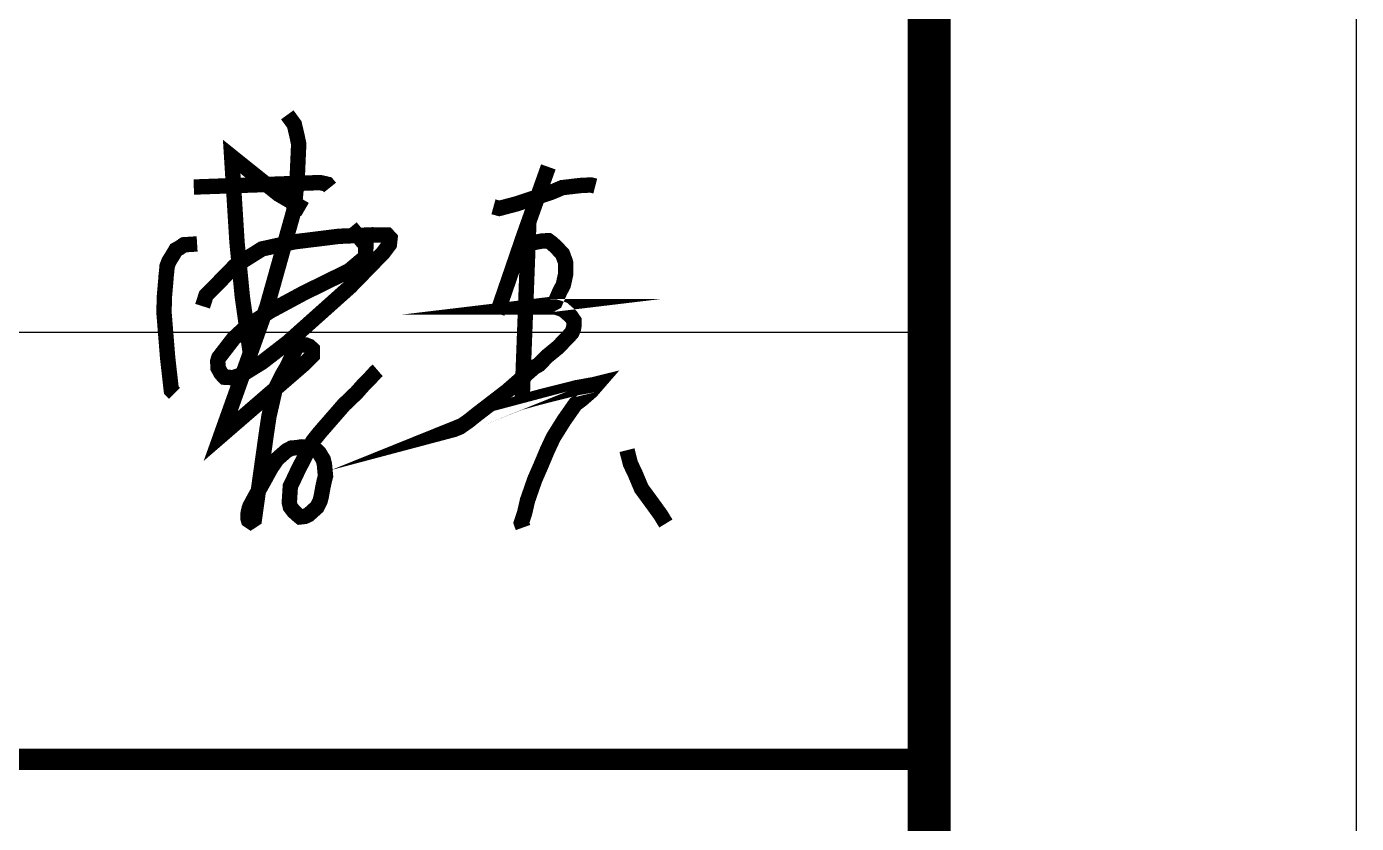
# Model space of a CAD drawing. Extents: x 2025205 to 2402328, y -557483 to 329036.
# Drawn here: x 2284459 to 2289127, y 77379 to 80177 of the extents above; entities that cross this region are included whole.
import ezdxf

# ---------------------------------------------------------------- set-up
doc = ezdxf.new("R2010")
doc.units = 0
doc.header["$LTSCALE"] = 1500
doc.header["$MEASUREMENT"] = 0
doc.layers.add('PUB_TITLE', color=4, linetype='Continuous')

msp = doc.modelspace()

# ---------------------------------------------------------------- linework, layer by layer
at = {"const_width": 54}
for points in [[(2285373.8, 79867), (2285398.5, 79833.1), (2285408.6, 79790), (2285413.9, 79764.4), (2285408.6, 79644.6), (2285397, 79530.3), (2285302.8, 79194.6), (2285140.1, 78738.9), (2285434.8, 78993.9), (2285461.1, 79020.5), (2285461.1, 79033.1), (2285461.1, 79044.8), (2285451.2, 79053.8), (2285439.5, 79058.3), (2285428.7, 79058.3), (2285418.8, 79058.3), (2285406.2, 79052), (2285393.6, 79025), (2285371.3, 78978.8), (2285358.4, 78957.2), (2285344.7, 78930.8), (2285331.2, 78902.3), (2285327.6, 78888.1), (2285309.3, 78807.6), (2285300.3, 78747.4), (2285258.2, 78446.9), (2285245.1, 78438.3), (2285237.6, 78443.4), (2285236.1, 78448.4), (2285235.6, 78455.4), (2285235.6, 78463.9), (2285237.6, 78474.5), (2285240.1, 78485), (2285243.1, 78493.1), (2285259.2, 78522.7), (2285267.2, 78537.2), (2285317.5, 78628), (2285338.4, 78658.5), (2285371.3, 78687.4), (2285388.2, 78696.5), (2285406.1, 78698), (2285424, 78700.8), (2285455.5, 78698), (2285474.8, 78690.1), (2285485.6, 78680.1), (2285499.9, 78656.5), (2285504.2, 78638.6), (2285507.9, 78597.9), (2285503.3, 78580.7), (2285498.8, 78559), (2285492.5, 78524.5), (2285488.8, 78510.9), (2285478, 78489.2), (2285448.9, 78462.9), (2285435.3, 78456.6), (2285419, 78454.8), (2285408.1, 78463.8), (2285395.4, 78475.6), (2285384.5, 78490.1), (2285380.9, 78505.5), (2285384.5, 78562.6), (2285390.9, 78575.3), (2285411.7, 78619.7), (2285464.4, 78722.1), (2285476.2, 78736.6), (2285487, 78750.2), (2285572.4, 78848.3), (2285592.3, 78867.3), (2285616.8, 78890.9), (2285644.9, 78922.6), (2285666.7, 78944.4), (2285683.9, 78963.4), (2285691.2, 78969.7)], [(2285435.8, 79534.2), (2285343.4, 79588.1), (2285258.1, 79656.3), (2285178.5, 79720.2), (2285197.3, 79419.2), (2285215.9, 79228.5), (2285243.2, 79035.4)], [(2286290.3, 79684.1), (2286204.3, 79443), (2286155.6, 79300.9), (2286110.7, 79170)], [(2285045.5, 79613.3), (2285488.8, 79629), (2285514.5, 79623.2), (2285523.8, 79611.6)], [(2286097.6, 79543.9), (2286118.2, 79538.3), (2286181.8, 79555.1), (2286299.7, 79594.4), (2286339, 79611.2), (2286402.6, 79618.7), (2286440.1, 79620.6), (2286455.1, 79616.8)], [(2286222, 79492.7), (2286198.7, 78878.4)], [(2285076.4, 79194.8), (2285088.8, 79233.6), (2285127.6, 79272.5), (2285189.5, 79336), (2285284.9, 79396), (2285398, 79420.8), (2285553.6, 79440.2), (2285672, 79445.5), (2285725, 79444.5), (2285734.6, 79434), (2285732, 79411.3), (2285710.1, 79382.4), (2285594.8, 79263.7), (2285462.7, 79145.6), (2285375.1, 79067.4), (2285286, 78998.5), (2285213.4, 78953.6), (2285183.6, 78943.9), (2285153.8, 78945.5), (2285141.3, 78958.6), (2285130.7, 78978), (2285129.6, 79001.9), (2285133.4, 79014.2), (2285185.8, 79082.1), (2285230.2, 79123.1), (2285314.2, 79177.9), (2285430.2, 79240.4), (2285591, 79319.5), (2285647.9, 79367.5), (2285650.1, 79407.6), (2285596.6, 79472.3)], [(2285057.2, 79413.5), (2285010.7, 79410.6), (2284996.1, 79400.4), (2284983, 79393.2), (2284972.8, 79375.7), (2284958.3, 79352.5), (2284951.7, 79334.9), (2284950.2, 79316.2), (2284948.1, 79298.9), (2284948.1, 79294.6), (2284942.6, 79231.4), (2284940.8, 79174.3), (2284953.7, 79014.2), (2284966.6, 78900), (2284977.6, 78889)], [(2286219.1, 79414.5), (2286268.3, 79423.9), (2286290.7, 79424.8), (2286300.9, 79417.3), (2286315.9, 79404.3), (2286328.9, 79390.3), (2286340.1, 79378.2), (2286349.5, 79353), (2286351.3, 79345.5), (2286351.3, 79308.2), (2286350.4, 79304.5), (2286342.9, 79270), (2286329.9, 79244.8), (2286314, 79208.5), (2286300, 79201), (2286230, 79192.6), (2286296.3, 79192.6), (2286315.9, 79191.7), (2286342, 79183.3), (2286370.1, 79158.7), (2286380.4, 79143.8), (2286380.4, 79127), (2286378.5, 79115.8), (2286372.9, 79101.9), (2286366.4, 79094.4), (2286324.3, 79050.5), (2286287.9, 79020.7), (2286256.2, 78988.9), (2286242.2, 78981.5), (2286146, 78897.1), (2286036.7, 78813), (2286011.8, 78792.9), (2285979.9, 78770.5), (2285959.8, 78762.2), (2285942.1, 78757.5), (2286059.1, 78804.7), (2286190.3, 78856.7), (2286258.9, 78875.6), (2286390.1, 78908.7), (2286449.2, 78919.3), (2286463.4, 78922.8), (2286440.9, 78896.9), (2286408, 78868.1), (2286385.3, 78851.1), (2286345.6, 78794.4), (2286307.8, 78734), (2286287, 78689.5), (2286264.6, 78636.2), (2286242.9, 78586.6), (2286217.2, 78512.9), (2286206.7, 78467.5), (2286195.5, 78434), (2286201.4, 78417.6)], [(2286566.5, 78689.3), (2286578.3, 78642.2), (2286595.2, 78606.8), (2286617.1, 78554.7), (2286654.1, 78504.2), (2286684.5, 78462.1), (2286703, 78431.8)]]:
    msp.add_lwpolyline(points, dxfattribs=at)
at = {"layer": 'PUB_TITLE'}
msp.add_line((2277127.3, 79103.5), (2287627.3, 79103.5), dxfattribs=at)
at = {"layer": 'PUB_TITLE', "linetype": 'ByBlock'}
msp.add_lwpolyline([(2177677.3, 57653.5), (2289127.3, 57653.5), (2289127.3, 120653.5), (2177677.3, 120653.5)], close=True, dxfattribs=at)
at = {"layer": 'PUB_TITLE', "linetype": 'ByBlock', "const_width": 150}
msp.add_lwpolyline([(2181427.3, 59153.5), (2287627.3, 59153.5), (2287627.3, 119153.5), (2181427.3, 119153.5)], close=True, dxfattribs=at)
at = {"layer": 'PUB_TITLE', "const_width": 75}
msp.add_lwpolyline([(2277127.3, 88103.5), (2287627.3, 88103.5), (2287627.3, 77603.5), (2277127.3, 77603.5)], close=True, dxfattribs=at)

doc.saveas('drawing.dxf')
